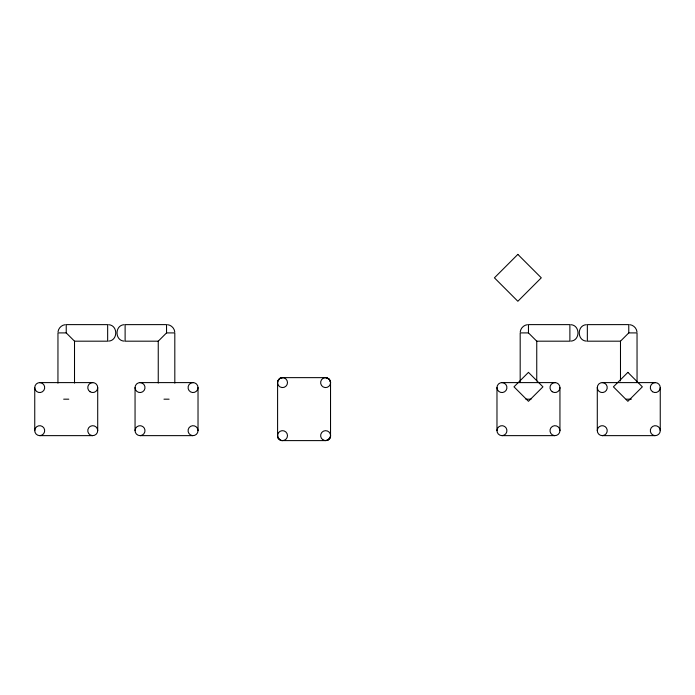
<?xml version="1.0" encoding="UTF-8"?>
<svg xmlns="http://www.w3.org/2000/svg" width="695" height="695" viewBox="0 0 695 695"><rect width="100%" height="100%" fill="white"/><g stroke="black" fill="none" stroke-linecap="round" stroke-linejoin="round"><path stroke-width="1.04" d="M277.548 382.606L277.592 381.989L277.592 436.252L277.548 435.635M330.577 435.635L330.533 436.252L330.533 381.989M58.015 331.863C58.415 328.205 61.534 325.086 65.191 324.687M520.242 331.863C520.651 328.205 523.761 325.086 527.427 324.687M277.731 381.294L280.007 378.323M277.722 381.32L278.982 379.123M330.203 437.511L330.394 436.947L328.118 439.918M329.916 438.093L330.177 437.563M329.882 438.145L328.657 439.544M158.251 383.067L158.251 341.184L166.539 332.905L174.81 332.905L174.819 383.145M620.487 380.921L620.487 341.184L628.767 332.905L637.037 332.905L637.054 382.076M277.922 437.511C277.522 437.303 280.32 441.334 282.526 440.604L325.599 440.604L328.066 439.952L326.268 440.552M124.075 324.687C114.684 325.347 114.684 340.463 124.075 341.123M108.689 341.123C118.089 340.463 118.089 325.347 108.689 324.687M586.311 324.687C576.911 325.347 576.911 340.463 586.311 341.123M570.925 341.123C580.316 340.463 580.316 325.347 570.925 324.687M282.526 377.637L280.068 378.288A4.969 4.969 0 0 0 280.042 386.915A4.969 4.969 0 0 0 287.495 382.606A4.969 4.969 0 0 0 280.042 378.306L282.526 377.637L325.912 377.646L328.77 378.784L330.394 381.294M325.599 440.604L326.25 440.56M39.719 435.635L40.032 435.617A4.969 4.969 0 0 0 43.915 427.998A4.969 4.969 0 0 0 35.367 428.268A4.969 4.969 0 0 0 39.719 435.635L92.739 435.635M140.025 435.635L140.338 435.617A4.969 4.969 0 0 0 144.221 427.998A4.969 4.969 0 0 0 135.673 428.268A4.969 4.969 0 0 0 140.025 435.635L193.045 435.635M501.955 435.635L502.259 435.617A4.969 4.969 0 0 0 506.151 427.998A4.969 4.969 0 0 0 497.594 428.268A4.969 4.969 0 0 0 501.955 435.635L554.975 435.635M602.261 435.635L602.574 435.617A4.969 4.969 0 0 0 606.457 427.998A4.969 4.969 0 0 0 597.9 428.268A4.969 4.969 0 0 0 602.261 435.635L655.281 435.635M74.513 383.067L74.513 341.184L66.233 332.905L57.963 332.905L57.946 383.145M536.749 380.921L536.749 341.184L528.461 332.905L520.19 332.905L520.181 382.076M74.513 341.184L107.656 341.184L107.656 324.635L66.233 324.617L66.233 332.905M158.251 341.184L125.117 341.184L125.117 324.635L166.539 324.617L166.539 332.905M536.749 341.184L569.883 341.184L569.883 324.635L528.461 324.617L528.461 332.905M620.487 341.184L587.345 341.184L587.345 324.635L628.767 324.617L628.767 332.905M39.719 382.606L92.739 382.606M140.025 382.606L193.045 382.606M501.955 382.606L554.975 382.606M602.261 382.606L655.281 382.606M63.671 399.182L68.788 399.182M163.977 399.182L169.102 399.182M525.898 399.182L531.023 399.182M626.212 399.182L631.329 399.182M325.599 377.637L326.25 377.68M281.901 440.56L282.526 440.604M629.809 324.687C633.466 325.086 636.585 328.205 636.985 331.863M167.573 324.687C171.239 325.086 174.349 328.205 174.758 331.863M326.268 377.689L329.543 379.583L330.577 382.606A4.969 4.969 0 0 1 323.114 386.915A4.969 4.969 0 0 1 323.114 378.306A4.969 4.969 0 0 1 330.577 382.606M279.468 439.544L278.243 438.145M277.948 437.563L278.209 438.093M330.412 381.373L330.525 381.946M597.292 387.584L597.3 387.897A4.969 4.969 0 0 0 604.919 391.78A4.969 4.969 0 0 0 604.65 383.223A4.969 4.969 0 0 0 597.292 387.584L597.292 430.657M496.977 387.584L496.995 387.897A4.969 4.969 0 0 0 504.613 391.78A4.969 4.969 0 0 0 504.344 383.223A4.969 4.969 0 0 0 496.977 387.584L496.977 430.657M135.056 387.584L135.065 387.897A4.969 4.969 0 0 0 142.692 391.78A4.969 4.969 0 0 0 142.423 383.223A4.969 4.969 0 0 0 135.056 387.584L135.056 430.657M34.75 387.584L34.759 387.897A4.969 4.969 0 0 0 42.386 391.78A4.969 4.969 0 0 0 42.117 383.223A4.969 4.969 0 0 0 34.75 387.584L34.75 430.657M660.25 387.584L660.25 430.657A4.969 4.969 0 0 1 652.796 434.966A4.969 4.969 0 0 1 652.796 426.356A4.969 4.969 0 0 1 660.25 430.657M559.944 387.584L559.944 430.657A4.969 4.969 0 0 1 552.49 434.966A4.969 4.969 0 0 1 552.49 426.356A4.969 4.969 0 0 1 559.944 430.657M198.023 387.584A4.969 4.969 0 0 1 190.56 391.884A4.969 4.969 0 0 1 190.56 383.275A4.969 4.969 0 0 1 198.023 387.584L198.023 430.657A4.969 4.969 0 0 1 190.56 434.966A4.969 4.969 0 0 1 190.56 426.356A4.969 4.969 0 0 1 198.023 430.657M97.708 387.584L97.708 430.657A4.969 4.969 0 0 1 90.254 434.966A4.969 4.969 0 0 1 90.254 426.356A4.969 4.969 0 0 1 97.708 430.657M277.644 381.677L277.644 381.677M330.525 436.295L330.412 436.868L330.525 436.295M517.853 254.396L494.423 277.826L517.853 301.265L541.283 277.826L517.853 254.396M528.461 372.364L513.987 386.837L528.461 401.31L542.934 386.837L528.461 372.364M627.88 372.364L613.407 386.837L627.88 401.31L642.345 386.837L627.88 372.364M277.713 436.868L277.6 436.295L277.713 436.868M552.221 391.719A4.969 4.969 0 0 0 559.935 387.897A4.969 4.969 0 0 0 552.76 383.127A4.969 4.969 0 0 0 552.221 391.719M89.994 391.719A4.969 4.969 0 0 0 97.7 387.897A4.969 4.969 0 0 0 90.532 383.127A4.969 4.969 0 0 0 89.994 391.719M280.042 439.935A4.969 4.969 0 0 0 287.495 435.635A4.969 4.969 0 0 0 280.042 431.326A4.969 4.969 0 0 0 280.042 439.935M322.854 439.77A4.969 4.969 0 0 0 330.568 435.947A4.969 4.969 0 0 0 323.392 431.178A4.969 4.969 0 0 0 322.854 439.77M652.527 391.719A4.969 4.969 0 0 0 660.241 387.897A4.969 4.969 0 0 0 653.065 383.127A4.969 4.969 0 0 0 652.527 391.719"/></g></svg>
